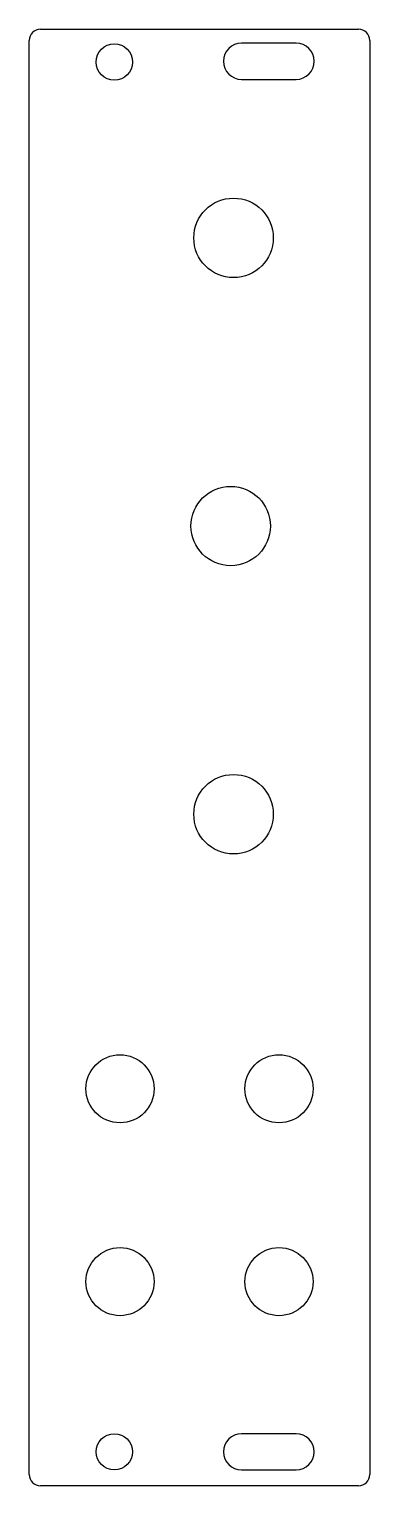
# Model space of a CAD drawing. Header units: millimetres. Extents: x 0 to 30, y 0 to 128.
import ezdxf

# ---------------------------------------------------------------- set-up
doc = ezdxf.new("R2010")
doc.units = ezdxf.units.MM
doc.layers.add('Contour', color=7, linetype='CONTINUOUS')

msp = doc.modelspace()

# ---------------------------------------------------------------- linework, layer by layer
at = {"layer": 'Contour', "color": 7, "linetype": 'CONTINUOUS'}
for p, q in [((1, 128.4), (29, 128.4)), ((0, 1), (0, 127.4)), ((23.5, 127.169), (18.7, 127.169)), ((30, 127.4), (30, 1)), ((17.1, 125.569), (17.1, 125.569)), ((25.1, 125.569), (25.1, 125.569)), ((18.7, 123.969), (23.5, 123.969)), ((23.5, 4.6), (18.7, 4.6)), ((17.1, 3), (17.1, 3)), ((25.1, 3), (25.1, 3)), ((18.7, 1.4), (23.5, 1.4)), ((29, 0), (1, 0))]:
    msp.add_line(p, q, dxfattribs=at)
for centre, radius in [((7.5, 125.5), 1.6), ((18, 110), 3.5), ((17.748, 84.6), 3.5), ((18, 59.2), 3.5), ((8, 35), 3), ((22, 35), 3), ((8, 18), 3), ((22, 18), 3), ((7.5, 3), 1.6)]:
    msp.add_circle(centre, radius, dxfattribs=at)
for centre, radius, start, end in [((1, 127.4), 1, 90, 180), ((29, 127.4), 1, 0, 90), ((18.7, 125.569), 1.6, 90, 180), ((23.5, 125.569), 1.6, 0, 90), ((18.7, 125.569), 1.6, 180, 270), ((23.5, 125.569), 1.6, 270, 360), ((18.7, 3), 1.6, 90, 180), ((23.5, 3), 1.6, 0, 90), ((18.7, 3), 1.6, 180, 270), ((23.5, 3), 1.6, 270, 360), ((1, 1), 1, 180, 270), ((29, 1), 1, -90, 0)]:
    msp.add_arc(centre, radius, start, end, dxfattribs=at)

doc.saveas('drawing.dxf')
